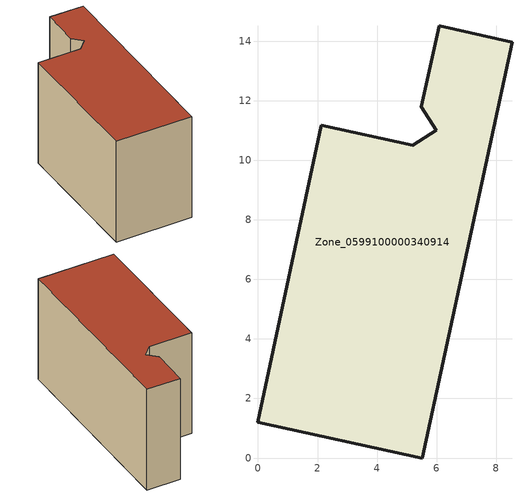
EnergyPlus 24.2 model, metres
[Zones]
Zone_0599100000340914
 floor ground (C_G): 5.51,0 0,1.2 2.12,11.18 5.2,10.51 5.98,11.01 5.48,11.79 6.08,14.51 8.53,13.97 z0
 wall outside (C_F): 0,1.2 5.51,0 8.53,13.97 6.08,14.51 5.48,11.79 5.98,11.01 5.2,10.51 2.12,11.18 0,1.2 z0:8.02
 roof outside (C_R): 5.48,11.79 5.98,11.01 5.2,10.51 2.12,11.18 0,1.2 5.51,0 8.53,13.97 6.08,14.51 z8.02
[BUILDING]
Pand.0599100000340914: North Axis=0; Terrain=City; Loads Convergence Tolerance Value=0.04; Temperature Convergence Tolerance Value=0.4; Solar Distribution=FullExterior; Maximum Number of Warmup Days=25; Minimum Number of Warmup Days=1
[Site:Location]
Rotterdam.The.Hague.AP_ZH_NLD Design_Conditions: Latitude=51.96; Longitude=4.45; Time Zone=1; Elevation=-4.5
[SITE:GROUNDTEMPERATURE:BUILDINGSURFACE]
18, 18, 18, 18, 18, 18, 18, 18, 18, 18, 18, 18
[MATERIAL] Thermal Absorptance=0.9; Solar Absorptance=0.7; Visible Absorptance=0.7
Name | Roughness | Thickness | Conductivity | Density | Specific Heat
G.TC.1992-2005 | MediumSmooth | 0.15 | 0.06 | 540 | 1210
F.TC.1992-2005 | Rough | 0.3 | 0.12 | 1920 | 840
R.TC.1992-2005 | MediumRough | 0.2 | 0.08 | 1500 | 1000
[CONSTRUCTION]
C_G: G.TC.1992-2005
C_F: F.TC.1992-2005
C_R: R.TC.1992-2005
[ZONE]
Zone_0599100000340914: Type=1; Multiplier=1; Ceiling Height=Autocalculate; Volume=Autocalculate; Floor Area=autocalculate; Part of Total Floor Area=Yes
[ZONEINFILTRATION:DESIGNFLOWRATE]
Infil_Zone_0599100000340914: Zone or ZoneList or Space or SpaceList=Zone_0599100000340914; Schedule=AlwaysOn; Design Flow Rate Calculation Method=Flow/Area; Flow Rate per Floor Area=0.0015; Constant Term Coefficient=1; Temperature Term Coefficient=0; Velocity Term Coefficient=0; Velocity Squared Term Coefficient=0
[HVACTEMPLATE:ZONE:IDEALLOADSAIRSYSTEM]
Zone_0599100000340914: Maximum Heating Supply Air Temperature=50; Minimum Cooling Supply Air Temperature=13; Maximum Heating Supply Air Humidity Ratio=0.0156; Minimum Cooling Supply Air Humidity Ratio=0.0077; Heating Limit=NoLimit; Cooling Limit=NoLimit; Dehumidification Control Type=ConstantSensibleHeatRatio; Cooling Sensible Heat Ratio=0.7; Dehumidification Setpoint=60; Humidification Control Type=None; Humidification Setpoint=30; Outdoor Air Method=None; Outdoor Air Flow Rate per Person=0.00944; Outdoor Air Flow Rate per Zone Floor Area=0; Outdoor Air Flow Rate per Zone=0; Demand Controlled Ventilation Type=None; Outdoor Air Economizer Type=NoEconomizer; Heat Recovery Type=None; Sensible Heat Recovery Effectiveness=0.7; Latent Heat Recovery Effectiveness=0.65
[ZONECONTROL:THERMOSTAT]
ThermostatControl_Zone_0599100000340914: Zone or ZoneList=Zone_0599100000340914; Control Type Schedule=DualSetpointControlType; Control 1=Thermostat_Zone_0599100000340914; Temperature Difference Between Cutout And Setpoint=0
[THERMOSTATSETPOINT:DUALSETPOINT]
Thermostat_Zone_0599100000340914: Heating Setpoint Temperature Schedule=HeatingSetpoint_Zone_0599100000340914; Cooling Setpoint Temperature Schedule=CoolingSetpoint_Zone_0599100000340914
[SCHEDULE:COMPACT]
HeatingSetpoint_Zone_0599100000340914: Through: 12/31, For: AllDays, Until: 24:00, 21
CoolingSetpoint_Zone_0599100000340914: Through: 12/31, For: AllDays, Until: 24:00, 24
DualSetpointControlType: Through: 12/31, For: AllDays, Until: 24:00, 4
AlwaysOn: Through: 12/31, For: AllDays, Until: 24:00, 1
